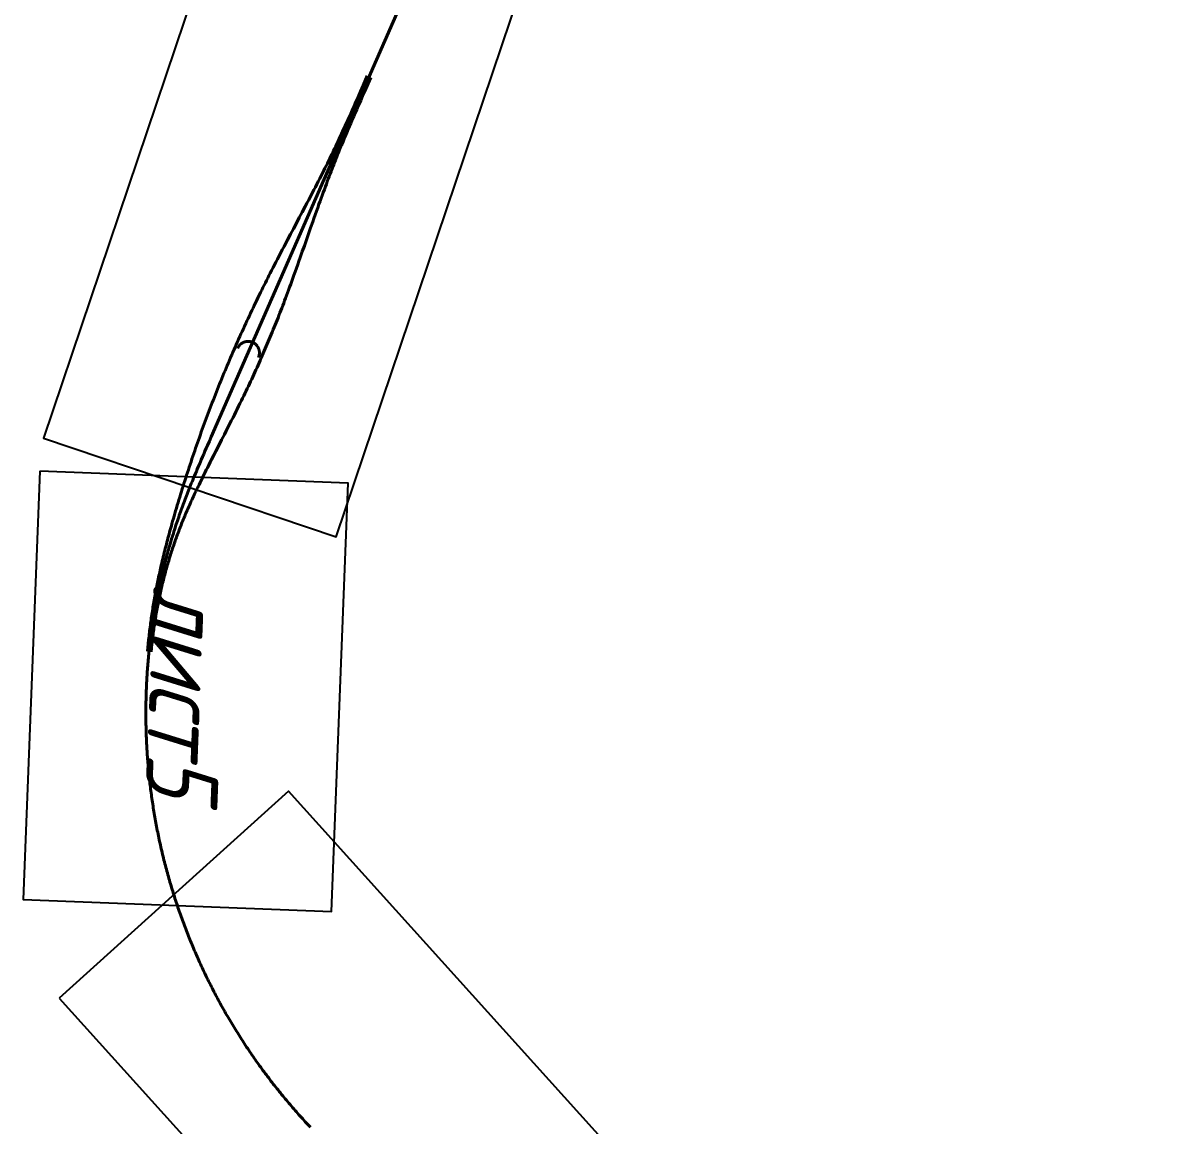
# Model space of a CAD drawing. Header units: metres. Extents: x 6220820 to 6240575, y 5208779 to 5219416.
# Drawn here: x 6231925.95 to 6231941.25, y 5218931.63 to 5218946.27 of the extents above; entities that cross this region are included whole.
import ezdxf
from ezdxf.enums import TextEntityAlignment as Align

# ---------------------------------------------------------------- set-up
doc = ezdxf.new("R2010")
doc.units = ezdxf.units.M
doc.layers.add('1 Этап ПК0+00-178+00.Ситуация.Ось трассы', color=7, linetype='Continuous')
doc.layers.add('1 Этап ПК0+00-178+00.Ситуация.Схема раскладки листов', color=7, linetype='Continuous')
doc.styles.get("Standard").update_dxf_attribs({"font": 'SPDS.shx', "oblique": 15, "height": 2})

# ---------------------------------------------------------------- blocks, each defined once
blk = doc.blocks.new('map7')
at = {"layer": '1 Этап ПК0+00-178+00.Ситуация.Ось трассы', "color": 1, "linetype": 'Continuous', "lineweight": 40, "true_color": 0xff0000, "flags": 128}
for points in [[(3173.396560841656, -591.138419636147), (3170.756399868527, 556.8915263269278), (3170.740754523412, 563.141506526233), (3170.722820369816, 569.3914803442347), (3170.708829767147, 573.5581232212575), (3170.689752944939, 577.7247462884438), (3170.666607163708, 581.8913487397347), (3170.637934414545, 586.0579166115402), (3170.602581911263, 590.2244330773708), (3170.560448017221, 594.3908864829507), (3170.523590883911, 597.5156689586101), (3170.481437208697, 600.6403844352143), (3170.433943508153, 603.765023307222), (3170.381109920687, 606.8895764508746), (3170.322149559215, 610.0140197666175), (3170.256348351354, 613.1383264715056), (3170.183682377554, 616.2624810512117), (3170.104151987985, 619.3864684233914), (3170.035082020201, 621.8855137858827), (3169.960658612652, 624.3844054330777), (3169.880866669251, 626.8831314188517), (3169.795706556778, 629.381680209375), (3169.705178669694, 631.8800402731338), (3169.608784795659, 634.3781807111845), (3169.506059021062, 636.8760687715733), (3169.39699128923, 639.373687954403), (3169.281582306038, 641.8710221570158), (3169.159832811966, 644.3680552802282), (3169.031248085306, 646.8647455421362), (3168.89535728238, 649.3610487936159), (3168.752153683514, 651.856943216631), (3168.601638520531, 654.3524073869103), (3168.443813083388, 656.8474198859728), (3168.276318413243, 659.3665482010912), (3168.100908973624, 661.8851377152989), (3167.917552093485, 664.4031611221758), (3167.72624959842, 666.9205933400716), (3167.527003397064, 669.4374092989177), (3167.31981547141, 671.9535839309614), (3167.104687885111, 674.4690921777154), (3166.881622780713, 676.9839089853247), (3166.650622381037, 679.4980093080411), (3166.411688985028, 682.0113681059074), (3166.164824973293, 684.5239603482313), (3165.910032803944, 687.0357610112692), (3165.647315015372, 689.5467450782264), (3165.376674222091, 692.056887539257), (3165.098113123045, 694.5661633972543), (3164.81163449053, 697.0745476597446), (3164.517241177121, 699.5820153458349), (3164.214936115671, 702.0885414804234), (3163.904722316537, 704.5941011023056), (3163.586602868972, 707.0986692560676), (3163.260580942501, 709.6022209978772), (3162.926659784161, 712.1047313920087), (3162.584842718496, 714.6061755166342), (3162.235133148941, 717.1065284591906), (3161.877534560592, 719.6057653163801), (3161.51205051467, 722.1038611976444), (3161.138684649902, 724.60079122169), (3160.757440686677, 727.0965305222792), (3160.368322420124, 729.5910542435976), (3159.971333725647, 732.0843375390957), (3159.566478558927, 734.576355578438), (3159.153760950385, 737.0670835440283), (3158.733185009335, 739.5564966263772), (3158.304754928133, 742.0445700333677), (3157.868474972493, 744.5312789867799), (3157.424349485636, 747.0165987188174), (3156.972382891061, 749.5005044767394), (3156.512579693924, 751.9829715228608), (3156.044944467204, 754.463975133394), (3155.569481875226, 756.943490597291), (3155.08619664737, 759.4214932220339), (3154.595093600208, 761.897958327844), (3154.096177623672, 764.3728612476823), (3153.589453687968, 766.8461773353562), (3153.074926839426, 769.3178819574122), (3152.552602201885, 771.7879504977691), (3152.022484976692, 774.2563583542433), (3151.484580445471, 776.7230809431809), (3150.938893963199, 779.1880936983006), (3150.385430966515, 781.6513720683761), (3149.8241969668, 784.1128915195535), (3149.255197554323, 786.5726275399835), (3148.678438395482, 789.0305556282397), (3148.093925234179, 791.4866513060583), (3147.501663891824, 793.9408901137059), (3146.901660267339, 796.3932476053465), (3146.293920335767, 798.8436993583065), (3145.678450152427, 801.2922209672847), (3145.055255844611, 803.7387880466679), (3144.424343618503, 806.1833762282148), (3143.78571975918, 808.6259611680051), (3143.13939062784, 811.0665185360159), (3142.48536265904, 813.5050240288613), (3141.823642367612, 815.941453357053), (3141.154236345896, 818.3757822577397), (3140.477151258204, 820.8079864842842), (3139.792393847741, 823.2380418143698), (3139.099970936602, 825.665924045368), (3138.39988942024, 828.091608997813), (3137.692156268848, 830.5150725119271), (3136.976778534277, 832.9362904522538), (3136.253763338968, 835.3552387041825), (3135.523117885637, 837.7718931762653), (3134.784849450357, 840.1862298002172), (3134.038965385324, 842.5982245297573), (3133.285473118858, 845.0078533452422), (3132.524380156788, 847.4150922444), (3131.755694078297, 849.8199172539122), (3130.979422538696, 852.2223044247813), (3130.195573270799, 854.6222298276979), (3129.404154079396, 857.0196695623057), (3128.605172846782, 859.4145997514113), (3127.798637532762, 861.8069965421419), (3126.984556167728, 864.1968361082617), (3126.162936859581, 866.5840946455395), (3125.333787792345, 868.9687483821718), (3124.497117223399, 871.3507735660432), (3123.652933484865, 873.7301464739917), (3122.801244984985, 876.1068434071759), (3121.942060206745, 878.480840698024), (3121.075387706484, 880.852114699811), (3120.201236115282, 883.2206417982387), (3119.319614140342, 885.5863984021723), (3118.430530560842, 887.949360950588), (3117.533994233464, 890.3095059114156), (3116.630014085481, 892.6668097757472), (3115.718599120286, 895.0212490671026), (3114.799758416018, 897.3728003379553), (3113.873501122781, 899.721440165099), (3112.939836465424, 902.0671451612299), (3111.998773744919, 904.4098919622065), (3111.050322332823, 906.7496572363153), (3110.094491672668, 909.0864176784796), (3109.131291286878, 911.4201500183667), (3108.160730768461, 913.7508310134389), (3107.182819781018, 916.078437448954), (3106.197568067038, 918.4029461449135), (3105.204985438216, 920.7243339491139), (3104.205081779602, 923.0425777440961), (3103.197867048219, 925.3576544390376), (3102.183351278594, 927.6695409778599), (3101.16154457308, 929.9782143369125), (3100.132457108765, 932.2836515203397), (3099.096099134711, 934.585829568188), (3098.05248097195, 936.8847255529315), (3097.001613013487, 939.1803165783141), (3095.943505729837, 941.472579780507), (3094.878169653794, 943.7614923304254), (3093.805615398433, 946.0470314325709), (3092.725853644644, 948.3291743238719), (3091.638895146676, 950.607898273685), (3090.544750730749, 952.8831805884271), (3089.443431292285, 955.1549986081003), (3088.33494780145, 957.4233297051352), (3087.219311298994, 959.68815129018), (3086.096532893487, 961.949440805153), (3084.966623768241, 964.2071757290322), (3083.829595178537, 966.4613335766982), (3082.685458444711, 968.7118918977751), (3081.534224964603, 970.9588282766312), (3080.375906203876, 973.202120335853), (3079.210513697394, 975.4417457339291), (3078.038059051996, 977.6776821640921), (3076.858553946489, 979.9099073601091), (3075.672010124734, 982.1383990870169), (3074.4784394081, 984.363135152703), (3073.277853681622, 986.5840933986407), (3072.070264902308, 988.8012517045217), (3070.855685097753, 991.0145879917305), (3069.634126364757, 993.2240802140793), (3068.405600869321, 995.4297063659146), (3067.170120846652, 997.6314444809598), (3065.92769860116, 999.8292726323142), (3064.678346506459, 1002.023168930138), (3063.42207700675, 1004.213111522809), (3062.158902612668, 1006.399078601557), (3060.888835905441, 1008.581048393512), (3059.611889534111, 1010.758999169814), (3058.328076215542, 1012.932909237507), (3057.037408738569, 1015.102756946482), (3055.739899952928, 1017.268520684851), (3054.435562785861, 1019.430178883577), (3053.12441022551, 1021.587710015314), (3051.806455329222, 1023.741092588619), (3050.481711224928, 1025.890305159533), (3049.150191105615, 1028.035326322314), (3047.811908233471, 1030.176134715231), (3046.466875937119, 1032.312709014768), (3045.115107610236, 1034.44502794258), (3043.756616717084, 1036.573070260854), (3042.391416788362, 1038.696814778104), (3041.019521418436, 1040.816240339901), (3039.640944273645, 1042.931325839304), (3038.255699082609, 1045.042050212219), (3036.863799640385, 1047.148392435088), (3035.465259811232, 1049.25033153068), (3034.06009352308, 1051.347846564611), (3032.648314770291, 1053.440916648826), (3031.229937613664, 1055.529520933486), (3029.804976180433, 1057.61363861971), (3028.373444662883, 1059.69324895147), (3026.935357315584, 1061.768331214428), (3025.490728462309, 1063.838864742889), (3024.03957249188, 1065.904828917483), (3022.581903856791, 1067.966203159374), (3021.117737074582, 1070.022966940685), (3019.647086726466, 1072.07509977523), (3018.169967458703, 1074.122581225467), (3016.686393986758, 1076.165390900176), (3015.196381082844, 1078.203508453307), (3013.699943585609, 1080.23691358745), (3012.197096402904, 1082.265586049205), (3010.687854497943, 1084.289505636128), (3009.172232904529, 1086.308652189786), (3007.650246717363, 1088.323005600387), (3006.12191109343, 1090.332545805622), (3004.587241256149, 1092.33725279298), (3003.046252487072, 1094.337106596279), (3001.498960135569, 1096.332087296818), (2999.945379613295, 1098.322175026854), (2998.385526390035, 1100.307349967284), (2996.819416000626, 1102.287592343018), (2995.247064047722, 1104.262882435711), (2993.668486186577, 1106.233200571028), (2992.083698138874, 1108.198527124435), (2990.492715691354, 1110.158842525826), (2988.8955546875, 1112.114127247952), (2987.292231034466, 1114.06436181799), (2985.682760698917, 1116.00952681408), (2984.067159713957, 1117.949602860684), (2982.445444166668, 1119.884570640171), (2980.817630210568, 1121.814410876605), (2979.183734055919, 1123.739104351952), (2977.543771976654, 1125.658631897983), (2975.897760307605, 1127.572974395106), (2974.245715438963, 1129.482112779323), (2972.587653825975, 1131.386028036433), (2970.923591982018, 1133.284701204352), (2969.253546479981, 1135.178113371954), (2967.577533952272, 1137.066245682544), (2965.895571092197, 1138.949079332702), (2964.207674649808, 1140.826595568808), (2962.513861436058, 1142.698775692831), (2960.814148321413, 1144.565601058857), (2959.108552233087, 1146.427053073087), (2957.397090157811, 1148.283113197315), (2955.679779143211, 1150.133762945446), (2953.956636289513, 1151.97898388698), (2952.227678759221, 1153.818757644689), (2950.492923772974, 1155.653065894618), (2948.752388606772, 1157.481890367247), (2947.006090596131, 1159.305212848643), (2945.254047133314, 1161.123015182782), (2943.496275667329, 1162.935279261123), (2941.732793703935, 1164.741987036504), (2939.963618809787, 1166.543120515041), (2938.188768599982, 1168.338661757278), (2936.408260754672, 1170.128592881669), (2934.622113006601, 1171.912896061096), (2932.830343142492, 1173.691553525194), (2931.032969009968, 1175.464547559186), (2929.230008509247, 1177.231860505043), (2927.421479594524, 1178.993474760327), (2925.607400280896, 1180.749372781665), (2923.787788634669, 1182.499537081274), (2921.962662778896, 1184.24395022812), (2920.132040889225, 1185.982594846758), (2918.295941196667, 1187.715453624282), (2916.454381991748, 1189.442509299905), (2914.607381613437, 1191.163744676533), (2912.754958454681, 1192.879142608033), (2910.897130969328, 1194.588686009651), (2909.033917655514, 1196.292357858015), (2907.165337073659, 1197.990141185343), (2905.291407831243, 1199.6820190806), (2903.412148592491, 1201.367974694135), (2901.52757807284, 1203.04799123536), (2899.637715044474, 1204.722051971593), (2897.742578328018, 1206.390140231534), (2895.842186796694, 1208.052239398314), (2893.936559377702, 1209.708332922238), (2892.025715050834, 1211.358404309198), (2890.109672848482, 1213.002437122994), (2888.188451850093, 1214.640414991125), (2886.262071193246, 1216.272321598995), (2884.330550061194, 1217.898140695704), (2882.393907692553, 1219.51785608826), (2880.452163374382, 1221.131451645052), (2878.50533644495, 1222.738911295851), (2876.553446296506, 1224.340219030648), (2874.596512365589, 1225.935358900817), (2872.634554141332, 1227.52431502027), (2870.667591168231, 1229.107071564302), (2868.695643033688, 1230.683612768428), (2866.718729376318, 1232.253922931863), (2864.736869885944, 1233.817986415201), (2862.750084302218, 1235.375787641575), (2860.758392410462, 1236.927311094342), (2858.761814047215, 1238.472541322872), (2856.760369098839, 1240.011462937916), (2854.754077497369, 1241.54406060929), (2852.742959224669, 1243.070319077455), (2850.727034309662, 1244.590223139622), (2848.70632283248, 1246.103757657855), (2846.680844913394, 1247.610907559077), (2844.650620730805, 1249.111657831587), (2842.615670501871, 1250.605993530861), (2840.576014493572, 1252.093899772593), (2838.53167301995, 1253.575361738495), (2836.482666440721, 1255.050364673972), (2834.429015165427, 1256.518893888129), (2832.370739643747, 1257.980934756083), (2830.307860379341, 1259.43647271665), (2828.240397913238, 1260.885493272341), (2826.168372839062, 1262.32798199284), (2824.091805791958, 1263.763924511529), (2822.01071745413, 1265.193306526642), (2819.925128550691, 1266.616113802431), (2817.835059853809, 1268.032332169158), (2815.740532181327, 1269.441947520783), (2813.641566389843, 1270.844945820756), (2811.538183387166, 1272.241313092747), (2809.430404119858, 1273.631035431074), (2807.318249581539, 1275.014098996066), (2805.201740807354, 1276.390490011753), (2803.080898878119, 1277.760194770492), (2800.955744913406, 1279.123199629495), (2798.82630008123, 1280.479491016622), (2796.692585589742, 1281.829055419954), (2794.554622687232, 1283.17187940401), (2792.41243266905, 1284.507949588899), (2790.266036869299, 1285.837252673483), (2788.115456664988, 1287.15977541453), (2785.960713474647, 1288.475504642928), (2783.80182875833, 1289.784427253263), (2781.638824018999, 1291.08653020961), (2779.471720795596, 1292.38180054553), (2777.300540675513, 1293.670225358282), (2775.125305279354, 1294.951791816929), (2772.946036272016, 1296.226487157706), (2770.762755358532, 1297.494298685176), (2768.575484282692, 1298.755213774551), (2766.384244828423, 1300.00921986358), (2764.189058821173, 1301.25630446645), (2761.989948120993, 1302.496455162201), (2759.786934630839, 1303.729659598205), (2757.580040292424, 1304.955905493638), (2755.369287084827, 1306.175180637162), (2753.154697025884, 1307.387472881139), (2750.936292172184, 1308.592770156681), (2748.714094616301, 1309.791060456284), (2746.488126492333, 1310.982331846561), (2744.258409968979, 1312.166572463617), (2742.024967250924, 1313.343770513041), (2739.787820584374, 1314.51391427107), (2737.54699225014, 1315.676992081112), (2735.302504565015, 1316.832992361854), (2733.054379884548, 1317.981903600312), (2730.802640594738, 1319.123714351833), (2728.547309125874, 1320.258413247042), (2726.288407938693, 1321.385988983734), (2724.025959529921, 1322.506430331511), (2721.759986432267, 1323.619726131777), (2719.490511214428, 1324.72586529774), (2717.217556479701, 1325.82483681094), (2714.941144863219, 1326.916629727036), (2712.661299038866, 1328.001233172333), (2710.378041710978, 1329.078636346097), (2708.091395622645, 1330.148828514767), (2705.801383544636, 1331.211799023536), (2703.508028285094, 1332.267537283609), (2701.211352685376, 1333.316032779153), (2698.911379618674, 1334.357275070773), (2696.608131991399, 1335.391253786244), (2694.32415357111, 1336.407835586856), (2692.037192715487, 1337.417690159307), (2689.747283119788, 1338.420840326892), (2687.45444444062, 1339.41727748122), (2685.15869635535, 1340.406993067177), (2682.860253506036, 1341.390434864656), (2680.559317949359, 1342.368030342247)], [(3169.4561769695, 35.07360718652533), (3169.418113072535, 51.62105333320437), (3169.398870939403, 59.95436415731866), (3169.37391490404, 68.28765980412196), (3169.343171865243, 76.62093611129026), (3169.319718718745, 81.62088053895474), (3169.290161919181, 86.62079251809577), (3169.254355255838, 91.62066364415432), (3169.212298779926, 96.6204861055346), (3169.163992563416, 101.620252091799), (3169.11779944869, 105.786661994492), (3169.064090268895, 109.9529820227198), (3169.003147979783, 114.1192025269322), (3168.934972764053, 118.2853109483531), (3168.859564827932, 122.4512947339972), (3168.776924399791, 126.617141322772), (3168.699308217932, 130.1877258787938), (3168.614216066217, 133.7581401316044), (3168.521685738147, 137.3283693636708), (3168.421717642021, 140.8983980745634), (3168.314312206905, 144.4682107719594), (3168.199469901997, 148.03779196122), (3168.077191222797, 151.6071261500222), (3167.965201697408, 154.6580771711979), (3167.847120682189, 157.7087983484728), (3167.722830667949, 160.7592728715707), (3167.592332170946, 163.8094881052788), (3167.455625730969, 166.8594314109101), (3167.287237726061, 170.426887535738), (3167.111299959439, 173.9939794213156), (3166.927931137518, 177.5606970301186), (3166.737132058907, 181.1270248802475), (3166.538903548515, 184.6929474932772), (3166.333246468618, 188.2584493919405), (3166.120161713327, 191.8235151001287), (3165.863582918743, 195.9822739101412), (3165.599821810326, 200.1405833420372), (3165.328841816713, 204.2984285879494), (3165.050643753122, 208.4557971180552), (3164.765228458301, 212.6126763978991), (3164.472596793145, 216.769053902291), (3164.113710266638, 221.7561568401175), (3163.748872207773, 226.7428277324209), (3163.377801097465, 231.7290386821337), (3163.00049751287, 236.7147818961904), (3162.616962047759, 241.7000495873158), (3161.969804356277, 250.0082157647797), (3161.316731447749, 258.3159191124317), (3160.657889459531, 266.6231669334479), (3159.999169214384, 274.930726720299), (3159.346072485957, 283.238730437417), (3158.698745360399, 291.547185689092), (3158.315355712925, 296.5324646905279), (3157.938052129715, 301.5182079057427), (3157.566981019406, 306.5044188554555), (3157.202142959157, 311.4910897477589), (3156.843538521975, 316.4782127907453), (3156.550624767494, 320.6345701888192), (3156.265209474058, 324.7914494698213), (3155.987011410466, 328.948817999927), (3155.716031415469, 333.1066632446811), (3155.452270308436, 337.2649726765771), (3155.195728882442, 341.4237337600014), (3154.982606757178, 344.9887971959359), (3154.776949678665, 348.5542990945992), (3154.578721169656, 352.1202217064707), (3154.387922091045, 355.6865495565996), (3154.204553270508, 359.2532671642445), (3154.028615503887, 362.8203590509802), (3153.860109553805, 366.387809732591), (3153.708165299352, 369.7903369151709), (3153.563782727635, 373.193193129809), (3153.427127088677, 376.5963684084688), (3153.298199088358, 379.9998452054609), (3153.176999389646, 383.4036059750957), (3153.063528616761, 386.8076331670509), (3152.957787356547, 390.2119092321629), (3152.859776154331, 393.6164166189512), (3152.769495515299, 397.0211377747775), (3152.6869459045, 400.4260551446873), (3152.612127746843, 403.8311511760421), (3152.545041427102, 407.2364083127291), (3152.485687294062, 410.6418089986358), (3152.43406565222, 414.047335675333), (3152.390176768703, 417.452970786708), (3152.354020867728, 420.8586967720154), (3152.325598137531, 424.2644960751427), (3152.30490872344, 427.6703511353444), (3152.291952733412, 431.0762443930336), (3152.286730233883, 434.4821582886229), (3152.289241249765, 437.8880752625253), (3152.299485771371, 441.2939777551535), (3152.317463744721, 444.6998482080787), (3152.343175074315, 448.1056690582393), (3152.376619632817, 451.5114227495225), (3152.417797243067, 454.917091721183), (3152.466707694685, 458.3226584147918), (3152.523350737154, 461.7281052742363), (3152.587726075667, 465.1334147399292), (3152.65983337943, 468.5385692557577), (3152.739672276126, 471.9435512656092), (3152.832238548576, 475.5137793754463), (3152.932407210735, 479.0838024647695), (3153.040013198045, 482.6536091225107), (3153.155056042689, 486.2231838551891), (3153.277535246401, 489.7925111670075), (3153.407450277697, 493.3615755691177), (3153.544800571874, 496.9303615703551), (3153.713030980682, 501.0936302445031), (3153.888451624372, 505.2566021208621), (3154.071099381575, 509.4192631756199), (3154.260973701427, 513.5816008581074), (3154.458074013691, 517.7436026257624), (3154.662399723215, 521.9052559348644), (3154.915329039503, 526.8988540368126), (3155.174217717849, 531.8921465426481), (3155.439347807441, 536.885111537052), (3155.710718894441, 541.8777412176934), (3155.988330556705, 546.8700277845579), (3156.458959804836, 555.1900606226125), (3156.935512762688, 563.5097563147408), (3157.417843172486, 571.8291190614852), (3157.779067420618, 578.0681999212819), (3158.136048813398, 584.3075250309748), (3158.369738093424, 588.4676331137802), (3158.598264275569, 592.628027839879), (3158.821373084844, 596.7887165981492), (3158.984031832615, 599.9094800268866), (3159.141712605052, 603.0304988502182), (3159.294313389047, 606.1517701809225), (3159.441833777683, 609.2732857510999), (3159.583422272574, 612.395075804192), (3159.717731841178, 615.517187674184), (3159.844926879545, 618.6395974815662), (3159.965006728857, 621.7622890159743), (3160.055233034715, 624.2606598179268), (3160.139667137175, 626.7592330033283), (3160.218244981334, 629.2579972178592), (3160.290966138129, 631.7569387365053), (3160.357830206179, 634.2560438307777), (3160.418226323433, 636.7553133785402), (3160.471422474386, 639.2547465968958), (3160.517458582626, 641.7543219457601), (3160.556334270302, 644.254018911153), (3160.588049219077, 646.7538169837267), (3160.608476345778, 648.8370494731198), (3160.623105929327, 650.9203306283493), (3160.631858151612, 653.0036447648428), (3160.634732940661, 655.086975302792), (3160.631730274329, 657.1703056600727), (3160.622850176146, 659.2536192557187), (3160.607679575028, 661.3368963598049), (3160.585688610419, 663.420112693266), (3160.556916470967, 665.5032464056384), (3160.52136346255, 667.586275421781), (3160.479029960253, 669.6691776688688), (3160.429916413899, 671.7519310763931), (3160.370673607395, 673.9278365395024), (3160.30350421697, 676.1035117985322), (3160.228442250684, 678.2789290594885), (3160.145488696764, 680.454059691049), (3160.054644647244, 682.6288750665234), (3159.955911299347, 684.8033465626962), (3159.849289948566, 686.9774455586678), (3159.73478200112, 689.1511434416459), (3159.612388964264, 691.3244116034703), (3159.482112449058, 693.4972214417718), (3159.343954167602, 695.6695443564973), (3159.197915939951, 697.841351759175), (3159.0439996872, 700.0126150648077), (3158.882207437014, 702.1833056999793), (3158.712541316715, 704.3533950912737), (3158.53500356158, 706.5228546791725), (3158.349596506541, 708.6916559099478), (3158.156322593103, 710.8597702414531), (3157.955184362424, 713.0271691361746), (3157.746184465004, 715.1938240693377), (3157.529325648228, 717.3597065254328), (3157.304610768824, 719.5247879982156), (3157.07204278317, 721.6890399918649), (3156.831624754222, 723.8524340221405), (3156.583359841817, 726.014941615226), (3156.327251317905, 728.1765343112021), (3156.06330255132, 730.3371836594147), (3155.791517014701, 732.4968612231071), (3155.511898288645, 734.6555385794205), (3155.22445004925, 736.813187315919), (3154.929176081957, 738.9697790340646), (3154.626080274627, 741.1252853538489), (3154.315166612006, 743.2796779022127), (3153.996439189566, 745.432928325785), (3153.669902201049, 747.5850082862504), (3153.335559944003, 749.7358894580328), (3152.993416819779, 751.8855435317703), (3152.643477329383, 754.0339422177889), (3152.285746080395, 756.1810572379961), (3151.920227780047, 758.3268603351457), (3151.546927239378, 760.4713232670473), (3151.165849371846, 762.6144178088822), (3150.776999193334, 764.7561157566785), (3150.380381819374, 766.8963889203613), (3149.976002472076, 769.035209133019), (3149.563866473199, 771.1725482451113), (3149.143979246927, 773.3083781244706), (3148.716346319864, 775.4426706620911), (3148.280973318266, 777.5753977686559), (3147.837865974965, 779.7065313733779), (3147.38703012106, 781.8360434274746), (3146.928471687305, 783.9639059053259), (3146.462196713795, 786.0900907998421), (3145.988211334741, 788.2145701282542), (3145.506521786778, 790.3373159297975), (3145.017134413112, 792.4583002680283), (3144.520055651067, 794.5774952238746), (3144.015292045925, 796.6948729083762), (3143.502850239854, 798.810405454577), (3142.98273697744, 800.9240650198418), (3142.45495910431, 803.035823782382), (3141.919523564359, 805.1456539516781), (3141.376437408054, 807.2535277580573), (3140.825707781366, 809.3594174596418), (3140.267341932685, 811.4632953411909), (3139.701347210056, 813.5651337106266), (3139.127731065328, 815.6649049071402), (3138.546501045851, 817.762581294244), (3137.957664801398, 819.8581352632452), (3137.361230082778, 821.9515392332465), (3136.757204739069, 824.0427656534617), (3136.145596720389, 826.1317870009), (3135.526414077889, 828.2185757815236), (3134.899664958225, 830.30310452909), (3134.265357610471, 832.3853458097844), (3133.623500384742, 834.4652722164292), (3132.974101728035, 836.5428563765903), (3132.317170185617, 838.6180709467872), (3131.652714406562, 840.6908886113345), (3128.608820780453, 850.1275070317048)], [(3174.456762064598, 35.08510997730946), (3174.443573559976, 40.8209036738788), (3174.424485612588, 49.15421485353941), (3174.411111575735, 57.48753713620504), (3174.403524569997, 65.82086669656792), (3174.403979737664, 70.82086610999143), (3174.410538641439, 75.82086114799479), (3174.423347532178, 80.82084408120954), (3174.442406389117, 85.82080709688178), (3174.467715184577, 90.82074238341572), (3174.494744000905, 94.98732068303582), (3174.529289215865, 99.15384367841077), (3174.571067922146, 103.3203004217252), (3174.620079992412, 107.4866783530448), (3174.676325281335, 111.6529649147517), (3174.739803620059, 115.8191475503861), (3174.800995727447, 119.3900513383587), (3174.869664511951, 122.9608192138298), (3174.945772240972, 126.5314362797561), (3175.0293185851, 130.1018870403404), (3175.120303181708, 133.6721559974693), (3175.218725634951, 137.2422276541877), (3175.324585519918, 140.8120865181727), (3175.414583875855, 143.6208368648755), (3175.509674398694, 146.4294192257876), (3175.610026519744, 149.2378185116163), (3175.715639890218, 152.0460248620313), (3175.857992077897, 155.6146146491853), (3176.00794822344, 159.1828931943364), (3176.165337950215, 162.7508515868222), (3176.33016057726, 166.318474342427), (3176.502415389009, 169.8857459746187), (3176.682101635293, 173.4526510014977), (3176.869218539648, 177.0191739423227), (3177.095504825072, 181.1796909821451), (3177.328976505275, 185.3398109601173), (3177.56967025958, 189.4995193359004), (3177.817585364116, 193.6588035704067), (3178.072721072866, 197.8176511291807), (3178.33507661352, 201.9760494777672), (3178.657635590458, 206.9656337246962), (3178.986149090736, 211.9548292784318), (3179.320898825826, 216.9436102929574), (3179.661884273932, 221.931968972891), (3180.009104902187, 226.9198975251669), (3180.595742121598, 235.2325562503866), (3181.188297770489, 243.5447952352286), (3181.786625664444, 251.8566207185461), (3182.385469056429, 260.1685077565435), (3182.978993841615, 268.4807764011287), (3183.567708187982, 276.7933871275957), (3183.916056575614, 281.7812376797269), (3184.260044223619, 286.7693903605254), (3184.598835693014, 291.7578986559705), (3184.932430617017, 296.746757152956), (3185.260828633003, 301.7359604372183), (3185.529741204782, 305.8939399313974), (3185.792217086439, 310.0523309930217), (3186.048676506102, 314.2110974420684), (3186.299118925365, 318.3702305740226), (3186.543543819664, 322.529721682053), (3186.781950678277, 326.6895620616445), (3186.980368272433, 330.2554742352784), (3187.172851248989, 333.8217114419429), (3187.359142555119, 337.388277446723), (3187.539241628889, 340.9551614975275), (3187.713147926358, 344.5223528457395), (3187.880860924347, 348.0898407369515), (3188.04238011767, 351.6576144225468), (3188.205702690433, 355.4480817907004), (3188.360915833528, 359.2388900374373), (3188.508138490045, 363.0300170158123), (3188.64737000255, 366.8214458842797), (3188.778609755131, 370.6131597978194), (3188.901857162324, 374.4051419137275), (3189.017111678805, 378.1973753811933), (3189.124372789698, 381.9898433551966), (3189.223640023035, 385.7825289860847), (3189.314912933144, 389.5754154242051), (3189.398191115875, 393.3684858199051), (3189.473474203066, 397.1617233212158), (3189.540761858386, 400.9551110750102), (3189.600053782876, 404.7486322281611), (3189.651349714945, 408.542269929858), (3189.694649424839, 412.3360073234992), (3189.729952720169, 416.1298275559578), (3189.757259444537, 419.9237137729487), (3189.776569478912, 423.7176491178703), (3189.78788273333, 427.5116167364376), (3189.791199160731, 431.3055997732072), (3189.786518744506, 435.0995813715777), (3189.773841508186, 438.8935446772639), (3189.753167502981, 442.6874728348226), (3189.724496825776, 446.4813489888104), (3189.687829602521, 450.275156283784), (3189.643165993769, 454.0688778654583), (3189.590506201595, 457.8624968807061), (3189.529850457139, 461.6559964729263), (3189.461199031679, 465.4493597901497), (3189.384552228328, 469.2425699815656), (3189.299910388951, 473.0356101917308), (3189.2072738914, 476.8284635709925), (3189.106643142593, 480.6211132685401), (3188.998018593737, 484.4135424358789), (3188.881400725107, 488.2057342233564), (3188.756790055729, 491.9976717836362), (3188.624187139233, 495.78933827054), (3188.483592565233, 499.5807168378896), (3188.335006956563, 503.3717906429811), (3188.17843097481, 507.1625428431107), (3188.013865314778, 510.9529565967327), (3187.841310708642, 514.7430150646176), (3187.660767921795, 518.5327014075358), (3187.472237756998, 522.3219987908906), (3187.275721053001, 526.1108903789268), (3187.071218680385, 529.8993593382057), (3186.858731548486, 533.6873888399209), (3186.638260602625, 537.4749620517917), (3186.409806822729, 541.2620621496446), (3186.173371219168, 545.0486723069894), (3185.928954849375, 548.8347757019685), (3185.676558792927, 552.6203555127246), (3185.416184173692, 556.4053949243489), (3185.147832148754, 560.1898771173002), (3184.871503911185, 563.9737852801442), (3184.587200685889, 567.7571026014466), (3184.294923739294, 571.5398122732474), (3183.994674366891, 575.3218974910613), (3183.686453904311, 579.1033414515607), (3183.370263719019, 582.8841273548927), (3183.046105217232, 586.6642384046786), (3182.713979841155, 590.4436578068562), (3182.373889062058, 594.2223687685212), (3182.025834394117, 598.0003545048763), (3181.669817381956, 601.7775982322825), (3181.305839607573, 605.5540831659422), (3180.933902687563, 609.3297925303235), (3180.554008274511, 613.1047095522102), (3180.166158058369, 616.8788174583865), (3179.770353759541, 620.6520994825851), (3179.366597138568, 624.4245388620132), (3178.954889986439, 628.1961188361943), (3178.535234132901, 631.9668226492844), (3178.107631445067, 635.7366335489138), (3177.672083820501, 639.5055347873456), (3177.228593194138, 643.2735096214751), (3176.777161536898, 647.0405413081978), (3176.317790855688, 650.8066131159904), (3175.850483187861, 654.5717083098555), (3175.375240612298, 658.3358101652182), (3174.892065238324, 662.0989019575043), (3174.400959215405, 665.8609669690882), (3173.901924722073, 669.6219884869765), (3173.428988921643, 673.1319358104101), (3172.948614092268, 676.6408727302766), (3172.460771917197, 680.1487792699685), (3171.96546460541, 683.6556395399241), (3171.563449592694, 686.4603069166465), (3171.155973088393, 689.2641859927525), (3170.74300169759, 692.0672610176564), (3170.32453700505, 694.8695212265274), (3169.900580620449, 697.6709558499024), (3169.470751460018, 700.4714952539772), (3169.034736093482, 703.2710781724468), (3168.592514217872, 706.0696874209585), (3168.144088004799, 708.8673092409122), (3167.689459663243, 711.6639298771821), (3167.228325268743, 714.4594850059964), (3166.760220870305, 717.2538815506567), (3166.285202824617, 720.04711115872), (3165.803274042385, 722.8391567222702), (3165.314437471685, 725.6300011449729), (3164.818384078058, 728.4195717703011), (3164.314664821127, 731.2077684152629), (3163.803330303992, 733.9945785326634), (3163.284384343924, 736.779981322464), (3162.757830812177, 739.5639559985237), (3162.312910043833, 741.8827678742927), (3161.862283519913, 744.2004775900657), (3161.405884933627, 746.5170575950568), (3160.943717115405, 748.83249351454), (3160.475782933046, 751.1467709807381), (3160.002085293102, 753.4598756328227), (3159.522375206361, 755.7717407357924), (3159.036416363097, 758.0823004070306), (3158.544208227675, 760.391536891226), (3158.045754401454, 762.6994332866099), (3157.541058531467, 765.0059727006789), (3157.030124313187, 767.3111382513526), (3156.512754763947, 769.6148679392289), (3155.988614634943, 771.917066709521), (3155.457754659373, 774.2177252543274), (3154.920179361774, 776.516823958378), (3154.37589332481, 778.8143432214582), (3153.824901190664, 781.110263456093), (3153.249944939294, 783.4734117328711), (3152.667633679137, 785.8347583765517), (3152.077962438603, 788.1942778619203), (3151.48093695329, 790.5519472510281), (3150.876563023849, 792.9077436186652), (3150.264846528439, 795.2616440651012), (3149.64579341442, 797.6136257010285), (3149.019409699745, 799.9636656626184), (3148.385701474334, 802.3117410999399), (3147.744674900081, 804.6578291862248), (3147.096336206698, 807.0019071109183), (3146.440691701407, 809.3439520843123), (3145.777747755096, 811.6839413363866), (3145.107510816162, 814.021852117968), (3144.429987398054, 816.3576616984127), (3143.745184090342, 818.6913473679236), (3143.053107547651, 821.022886438708), (3142.353764503496, 823.3522562415036), (3141.647161752292, 825.6794341313685), (3140.933306164578, 828.0043974807326), (3140.212204682866, 830.3271236875053), (3139.483864317484, 832.6475901681256), (3138.748292147967, 834.9657743621955), (3138.005495327205, 837.2816537336372), (3133.36738959095, 851.6650998022346)], [(3156.036547330259, 435.0783007582878), (3156.040433641457, 434.736852780752), (3156.052091809661, 434.3955817517852), (3156.071515376785, 434.0546645296218), (3156.09869427785, 433.7142777860371), (3156.133614425758, 433.374597920646), (3156.176257727907, 433.0358009659352), (3156.226602080649, 432.6980624957716), (3156.28462139559, 432.3615575373844), (3156.350285606511, 432.0264604787139), (3156.423560684588, 431.6929449746034), (3156.50440865501, 431.36118386573), (3156.592787619113, 431.0313490790052), (3156.68865177792, 430.7036115453472), (3156.791951451511, 430.3781411081893), (3156.902633106704, 430.0551064366196), (3157.02063938336, 429.7346749362046), (3157.145909130359, 429.4170126644461), (3157.278377424985, 429.1022842450797), (3157.417975622746, 428.7906527777395), (3157.56463137676, 428.4822797603646), (3157.718268684801, 428.1773250000219), (3157.87880792945, 427.8759465364701), (3158.046165912687, 427.578300549509), (3158.220255907107, 427.284541291808), (3158.400987690522, 426.9948209950969), (3158.588267604087, 426.7092898029953), (3158.781998595212, 426.428095686468), (3158.982080263235, 426.151384367389), (3159.188408923085, 425.8792992490532), (3159.400877646812, 425.6119813304751), (3159.619376327247, 425.3495691461655), (3159.843791731985, 425.0921986850627), (3160.074007561515, 424.8400033256771), (3160.309904512888, 424.5931137619704), (3160.551360333694, 424.3516579408169), (3160.798249898187, 424.1157609901995), (3161.050445257114, 423.8855451601443), (3161.307815717987, 423.66112975555), (3161.570227903216, 423.4426310748059), (3161.837545820699, 423.2301623507279), (3162.109630939943, 423.0238336914936), (3162.386342258499, 422.8237520227356), (3162.66753637532, 422.6300210319514), (3162.95306756827, 422.4427411187037), (3163.242787863325, 422.2620093343976), (3163.53654712177, 422.0879193405875), (3163.834193108019, 421.9205613568619), (3164.135571572662, 421.7600221122012), (3164.440526332736, 421.6063848032854), (3164.748899349238, 421.459729050485), (3165.060530817086, 421.3201308526937), (3165.375259237095, 421.1876625583753), (3165.692921508704, 421.0623928111317), (3166.013353008875, 420.9443865334886), (3166.336387680667, 420.8337048794124), (3166.661858117672, 420.7304052065152), (3166.989595651202, 420.6345410471011), (3167.319430437496, 420.5461620826878), (3167.651191547676, 420.4653141115784), (3167.984707050796, 420.3920390349643), (3168.319804109344, 420.3263748233392), (3168.656309067819, 420.2683555072338), (3168.994047538545, 420.2180111552116), (3169.332844493021, 420.1753678541809), (3169.672524357421, 420.1404477059198), (3170.012911101175, 420.1132688050722), (3170.353828324166, 420.093845236831), (3170.695099353613, 420.0821870688322), (3171.036547331271, 420.0783003418885), (3171.377995308929, 420.0821870688322), (3171.719266336992, 420.093845236831), (3172.060183559982, 420.1132688050722), (3172.400570303737, 420.1404477059198), (3172.740250169521, 420.1753678541809), (3173.079047123997, 420.2180111552116), (3173.416785593339, 420.2683555072338), (3173.753290551814, 420.3263748233392), (3174.088387611745, 420.3920390349643), (3174.421903114866, 420.4653141115784), (3174.753664223662, 420.5461620826878), (3175.083499009956, 420.6345410471011), (3175.411236543486, 420.7304052065152), (3175.736706981874, 420.8337048794124), (3176.059741653667, 420.9443865334886), (3176.380173152454, 421.0623928111317), (3176.697835424063, 421.1876625583753), (3177.012563845456, 421.3201308526937), (3177.32419531192, 421.459729050485), (3177.632568329806, 421.6063848032854), (3177.937523088496, 421.7600221122012), (3178.238901553138, 421.9205613568619), (3178.536547539388, 422.0879193405875), (3178.830306797833, 422.2620093343976), (3179.120027094271, 422.4427411187037), (3179.405558285838, 422.6300210319514), (3179.686752402659, 422.8237520227356), (3179.963463721215, 423.0238336914936), (3180.235548840458, 423.2301623507279), (3180.502866759326, 423.4426310748059), (3180.765278943171, 423.66112975555), (3181.022649404043, 423.8855451601443), (3181.27484476297, 424.1157609901995), (3181.521734327464, 424.3516579408169), (3181.763190149653, 424.5931137619704), (3181.999087099642, 424.8400033256771), (3182.229302929173, 425.0921986850627), (3182.453718333911, 425.3495691461655), (3182.672217014346, 425.6119813304751), (3182.884685738073, 425.8792992490532), (3183.091014397923, 426.151384367389), (3183.291096067329, 426.428095686468), (3183.484827057071, 426.7092898029953), (3183.672106970636, 426.9948209950969), (3183.852838755434, 427.284541291808), (3184.026928748471, 427.578300549509), (3184.194286733092, 427.8759465364701), (3184.354825976357, 428.1773250000219), (3184.508463285782, 428.4822797603646), (3184.655119038411, 428.7906527777395), (3184.794717236173, 429.1022842450797), (3184.927185532183, 429.4170126644461), (3185.052455277798, 429.7346749362046), (3185.170461555837, 430.0551064366196), (3185.281143211031, 430.3781411081893), (3185.384442883238, 430.7036115453472), (3185.480307042044, 431.0313490790052), (3185.568686007533, 431.36118386573), (3185.649533977954, 431.6929449746034), (3185.722809054647, 432.0264604787139), (3185.788473265568, 432.3615575373844), (3185.846492581893, 432.6980624957716), (3185.896836934635, 433.0358009659352), (3185.9394802354, 433.374597920646), (3185.974400384692, 433.7142777860371), (3186.001579284373, 434.0546645296218), (3186.021002851497, 434.3955817517852), (3186.032661021085, 434.736852780752), (3186.036547747505, 435.0783007582878)]]:
    blk.add_lwpolyline(points, dxfattribs=at)
at = {"layer": '1 Этап ПК0+00-178+00.Ситуация.Ось трассы', "linetype": 'Continuous', "flags": 128}
for points in [[(3054.905031794682, 1320.124994260259), (1451.589030010703, 2038.753408966661), (1283.895432953432, 1664.615924202044), (2887.211434737411, 945.9875094956425)], [(3360.846949119121, 690.4136170791462), (3151.683259811502, 1219.574793919649), (2770.389617448398, 1068.85930601785), (2979.553306756017, 539.698129177347)], [(3531.566298521124, -1101.473894505762), (3373.937009768512, 648.4409626593937), (2965.590344180741, 611.6578047831439), (3123.219632933353, -1138.257052382011)]]:
    blk.add_lwpolyline(points, close=True, dxfattribs=at)
at = {"layer": '1 Этап ПК0+00-178+00.Ситуация.Ось трассы', "linetype": 'Continuous', "oblique": 15.00000041741303}
blk.add_text('лист5', height=96, rotation=111.5676020541682, dxfattribs=at).set_placement((3065.618283283759, 879.6364615484981), align=Align.MIDDLE_CENTER)

msp = doc.modelspace()

# ---------------------------------------------------------------- block references
at = {"layer": '1 Этап ПК0+00-178+00.Ситуация.Схема раскладки листов', "linetype": 'Continuous', "xscale": 0.009999999776482582, "yscale": 0.009999999776482582, "zscale": 0.009999999776482582, "rotation": 156.2033527330651}
msp.add_blockref('map7', (6231959.711036489, 5218933.08121493), dxfattribs=at)

doc.saveas('drawing.dxf')
